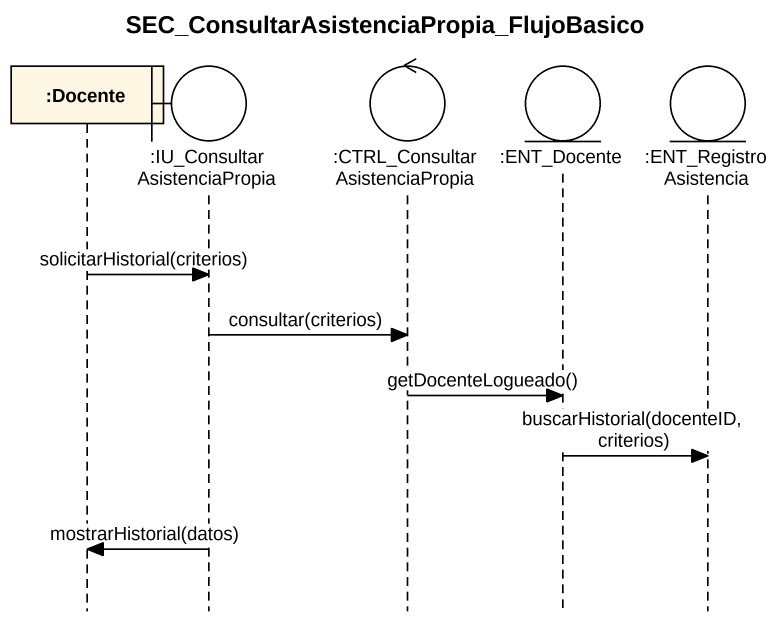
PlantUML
@startuml
title SEC_ConsultarAsistenciaPropia_FlujoBasico
hide footbox
participant ":Docente" as Docente
boundary ":IU_ConsultarAsistenciaPropia" as IU_ConsultarAsistenciaPropia
control ":CTRL_ConsultarAsistenciaPropia" as CTRL_ConsultarAsistenciaProp
entity ":ENT_Docente" as ENT_Docente
entity ":ENT_RegistroAsistencia" as ENT_RegistroAsistencia

Docente -> IU_ConsultarAsistenciaPropia : solicitarHistorial(criterios)
IU_ConsultarAsistenciaPropia -> CTRL_ConsultarAsistenciaProp : consultar(criterios)
CTRL_ConsultarAsistenciaProp -> ENT_Docente : getDocenteLogueado()
ENT_Docente -> ENT_RegistroAsistencia : buscarHistorial(docenteID, criterios)
IU_ConsultarAsistenciaPropia -> Docente : mostrarHistorial(datos)
@enduml
